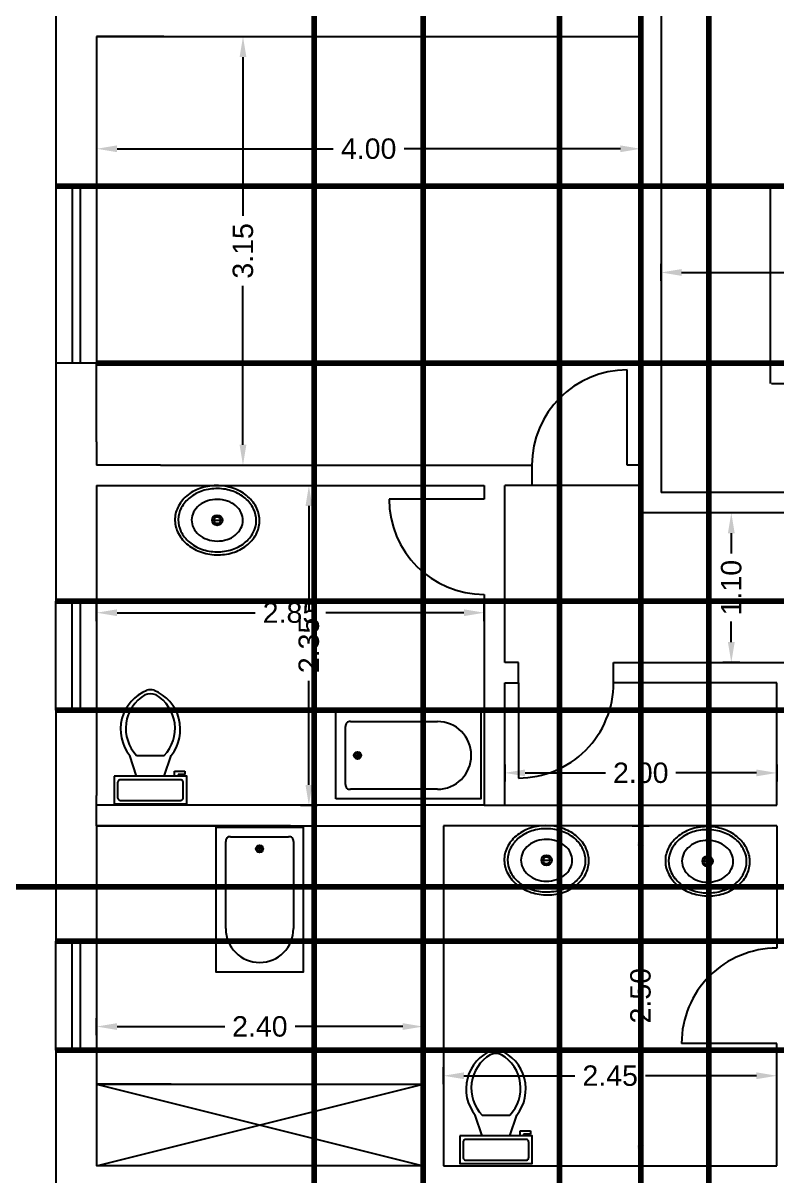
# Model space of a CAD drawing. Header units: millimetres. Extents: x 1315 to 1720, y -131 to -50.
# Drawn here: x 1542.15 to 1547.69, y -76.22 to -67.75 of the extents above; entities that cross this region are included whole.
import ezdxf

# ---------------------------------------------------------------- set-up
doc = ezdxf.new("R2010")
doc.units = ezdxf.units.MM
for name, color, linetype in [('Alçados', 50, 'Continuous'), ('cortes', 6, 'Continuous'), ('cotas', 1, 'Continuous')]:
    doc.layers.add(name, color=color, linetype=linetype)
doc.styles.get("Standard").update_dxf_attribs({"font": 'ARIALUNI.TTF', "height": 0.22})
doc.dimstyles.get("Standard").update_dxf_attribs({"dimtxt": 0.15, "dimasz": 0.15, "dimexe": 0.0625, "dimexo": 0.0625, "dimgap": 0.0625, "dimtad": 0, "dimzin": 0, "dimdsep": 46, "dimtxsty": 'Standard', "dimcen": 2.5, "dimclrd": 256, "dimclre": 256, "dimclrt": 256, "dimazin": 0, "dimtfac": 1, "dimtofl": 0, "dimtmove": 0, "dimatfit": 3, "dimfxl": 0.0625, "dimfxlon": 1, "dimtolj": 1, "dimtzin": 0, "dimlwd": -1, "dimlwe": -1, "dimarcsym": 0})

# ---------------------------------------------------------------- blocks, each defined once
blk = doc.blocks.new('*D96')
at = {"layer": 'cotas', "transparency": 16777216}
for p, q in [((1540.8112, -64.9965), (1540.6862, -64.9965)), ((1540.7487, -65.1465), (1540.7487, -66.7139)), ((1540.7487, -68.7965), (1540.7487, -67.2292)), ((1540.8112, -68.9465), (1540.6862, -68.9465))]:
    blk.add_line(p, q, dxfattribs=at)
at = {"layer": 'cotas', "lineweight": 100, "transparency": 16777216}
for points in [[(1540.7237, -65.1465), (1540.7737, -65.1465), (1540.7487, -64.9965)], [(1540.7237, -68.7965), (1540.7737, -68.7965), (1540.7487, -68.9465)]]:
    blk.add_solid(points, dxfattribs=at)
at = {"layer": 'Defpoints', "color": 0, "lineweight": 100, "transparency": 16777216}
for p in [(1542.3877, -64.9965), (1540.7487, -68.9465), (1542.3877, -68.9465)]:
    blk.add_point(p, dxfattribs=at)
at = {"layer": 'cotas', "transparency": 16777216, "insert": (1540.7487, -66.9715), "char_height": 0.15, "attachment_point": 5, "rotation": 90}
blk.add_mtext('\\A1;3.95', dxfattribs=at)
blk = doc.blocks.new('*D97')
at = {"layer": 'cotas', "transparency": 16777216}
for p, q in [((1540.8175, -68.9465), (1540.6925, -68.9465)), ((1540.755, -69.0965), (1540.755, -69.3464)), ((1540.755, -70.0965), (1540.755, -69.8466)), ((1540.8175, -70.2465), (1540.6925, -70.2465))]:
    blk.add_line(p, q, dxfattribs=at)
at = {"layer": 'cotas', "lineweight": 100, "transparency": 16777216}
for points in [[(1540.73, -69.0965), (1540.78, -69.0965), (1540.755, -68.9465)], [(1540.73, -70.0965), (1540.78, -70.0965), (1540.755, -70.2465)]]:
    blk.add_solid(points, dxfattribs=at)
at = {"layer": 'Defpoints', "color": 0, "lineweight": 100, "transparency": 16777216}
for p in [(1542.3877, -68.9465), (1540.755, -70.2465), (1542.3877, -70.2465)]:
    blk.add_point(p, dxfattribs=at)
at = {"layer": 'cotas', "transparency": 16777216, "insert": (1540.755, -69.5965), "char_height": 0.15, "attachment_point": 5, "rotation": 90}
blk.add_mtext('\\A1;1.30', dxfattribs=at)
blk = doc.blocks.new('*D98')
at = {"layer": 'cotas', "transparency": 16777216}
for p, q in [((1540.7964, -70.2465), (1540.6714, -70.2465)), ((1540.7339, -70.3965), (1540.7339, -70.8709)), ((1540.7339, -71.8465), (1540.7339, -71.3721)), ((1540.7964, -71.9965), (1540.6714, -71.9965))]:
    blk.add_line(p, q, dxfattribs=at)
at = {"layer": 'cotas', "lineweight": 100, "transparency": 16777216}
for points in [[(1540.7089, -70.3965), (1540.7589, -70.3965), (1540.7339, -70.2465)], [(1540.7089, -71.8465), (1540.7589, -71.8465), (1540.7339, -71.9965)]]:
    blk.add_solid(points, dxfattribs=at)
at = {"layer": 'Defpoints', "color": 0, "lineweight": 100, "transparency": 16777216}
for p in [(1542.3877, -70.2465), (1540.7339, -71.9965), (1542.3877, -71.9965)]:
    blk.add_point(p, dxfattribs=at)
at = {"layer": 'cotas', "transparency": 16777216, "insert": (1540.7339, -71.1215), "char_height": 0.15, "attachment_point": 5, "rotation": 90}
blk.add_mtext('\\A1;1.75', dxfattribs=at)
blk = doc.blocks.new('*D101')
at = {"layer": 'cotas', "transparency": 16777216}
for p, q in [((1540.7897, -75.2965), (1540.6647, -75.2965)), ((1540.7272, -75.4465), (1540.7272, -76.0625)), ((1540.7272, -77.1965), (1540.7272, -76.5805)), ((1540.7897, -77.3465), (1540.6647, -77.3465))]:
    blk.add_line(p, q, dxfattribs=at)
at = {"layer": 'cotas', "lineweight": 100, "transparency": 16777216}
for points in [[(1540.7022, -75.4465), (1540.7522, -75.4465), (1540.7272, -75.2965)], [(1540.7022, -77.1965), (1540.7522, -77.1965), (1540.7272, -77.3465)]]:
    blk.add_solid(points, dxfattribs=at)
at = {"layer": 'Defpoints', "color": 0, "lineweight": 100, "transparency": 16777216}
for p in [(1540.7272, -75.2965), (1542.3877, -75.2965), (1542.3877, -77.3465)]:
    blk.add_point(p, dxfattribs=at)
at = {"layer": 'cotas', "transparency": 16777216, "insert": (1540.7272, -76.3215), "char_height": 0.15, "attachment_point": 5, "rotation": 90}
blk.add_mtext('\\A1;2.05', dxfattribs=at)
blk = doc.blocks.new('*D102')
at = {"layer": 'cotas', "transparency": 16777216}
for p, q in [((1540.728, -74.3465), (1540.728, -74.1965)), ((1540.7905, -74.4965), (1540.6655, -74.4965)), ((1540.7905, -75.2965), (1540.6655, -75.2965)), ((1540.728, -75.4465), (1540.728, -75.5965))]:
    blk.add_line(p, q, dxfattribs=at)
at = {"layer": 'cotas', "lineweight": 100, "transparency": 16777216}
for points in [[(1540.703, -74.3465), (1540.753, -74.3465), (1540.728, -74.4965)], [(1540.703, -75.4465), (1540.753, -75.4465), (1540.728, -75.2965)]]:
    blk.add_solid(points, dxfattribs=at)
at = {"layer": 'Defpoints', "color": 0, "lineweight": 100, "transparency": 16777216}
for p in [(1540.728, -74.4965), (1542.3877, -74.4965), (1542.3877, -75.2965)]:
    blk.add_point(p, dxfattribs=at)
at = {"layer": 'cotas', "transparency": 16777216, "insert": (1540.728, -74.8965), "char_height": 0.15, "attachment_point": 5, "rotation": 90}
blk.add_mtext('\\A1;0.80', dxfattribs=at)
blk = doc.blocks.new('*D103')
at = {"layer": 'cotas', "transparency": 16777216}
for p, q in [((1540.7316, -71.8465), (1540.7316, -71.6965)), ((1540.7941, -71.9965), (1540.6691, -71.9965)), ((1540.7941, -72.7965), (1540.6691, -72.7965)), ((1540.7316, -72.9465), (1540.7316, -73.0965))]:
    blk.add_line(p, q, dxfattribs=at)
at = {"layer": 'cotas', "lineweight": 100, "transparency": 16777216}
for points in [[(1540.7066, -71.8465), (1540.7566, -71.8465), (1540.7316, -71.9965)], [(1540.7066, -72.9465), (1540.7566, -72.9465), (1540.7316, -72.7965)]]:
    blk.add_solid(points, dxfattribs=at)
at = {"layer": 'Defpoints', "color": 0, "lineweight": 100, "transparency": 16777216}
for p in [(1542.3877, -71.9965), (1540.7316, -72.7965), (1542.3877, -72.7965)]:
    blk.add_point(p, dxfattribs=at)
at = {"layer": 'cotas', "transparency": 16777216, "insert": (1540.7316, -72.3965), "char_height": 0.15, "attachment_point": 5, "rotation": 90}
blk.add_mtext('\\A1;0.80', dxfattribs=at)
blk = doc.blocks.new('*D92')
at = {"layer": 'cotas', "transparency": 16777216}
for p, q in [((1540.7979, -72.7965), (1540.6729, -72.7965)), ((1540.7354, -72.9465), (1540.7354, -73.3964)), ((1540.7354, -74.3465), (1540.7354, -73.8966)), ((1540.7979, -74.4965), (1540.6729, -74.4965))]:
    blk.add_line(p, q, dxfattribs=at)
at = {"layer": 'cotas', "lineweight": 100, "transparency": 16777216}
for points in [[(1540.7104, -72.9465), (1540.7604, -72.9465), (1540.7354, -72.7965)], [(1540.7104, -74.3465), (1540.7604, -74.3465), (1540.7354, -74.4965)]]:
    blk.add_solid(points, dxfattribs=at)
at = {"layer": 'Defpoints', "color": 0, "lineweight": 100, "transparency": 16777216}
for p in [(1540.7354, -72.7965), (1542.3877, -72.7965), (1542.3877, -74.4965)]:
    blk.add_point(p, dxfattribs=at)
at = {"layer": 'cotas', "transparency": 16777216, "insert": (1540.7354, -73.6465), "char_height": 0.15, "attachment_point": 5, "rotation": 90}
blk.add_mtext('\\A1;1.70', dxfattribs=at)
blk = doc.blocks.new('*D117')
at = {"layer": 'cotas', "transparency": 16777216}
for p, q in [((1547.4157, -71.3465), (1547.2907, -71.3465)), ((1547.3532, -71.4965), (1547.3532, -71.6464)), ((1547.3532, -72.2965), (1547.3532, -72.1466)), ((1547.4157, -72.4465), (1547.2907, -72.4465))]:
    blk.add_line(p, q, dxfattribs=at)
at = {"layer": 'cotas', "lineweight": 100, "transparency": 16777216}
for points in [[(1547.3282, -71.4965), (1547.3782, -71.4965), (1547.3532, -71.3465)], [(1547.3282, -72.2965), (1547.3782, -72.2965), (1547.3532, -72.4465)]]:
    blk.add_solid(points, dxfattribs=at)
at = {"layer": 'Defpoints', "color": 0, "lineweight": 100, "transparency": 16777216}
for p in [(1547.3532, -71.3465), (1547.8377, -71.3465), (1547.8377, -72.4465)]:
    blk.add_point(p, dxfattribs=at)
at = {"layer": 'cotas', "transparency": 16777216, "insert": (1547.3532, -71.8965), "char_height": 0.15, "attachment_point": 5, "rotation": 90}
blk.add_mtext('\\A1;1.10', dxfattribs=at)
blk = doc.blocks.new('*D118')
at = {"layer": 'cotas', "transparency": 16777216}
for p, q in [((1545.6877, -73.1959), (1545.6877, -73.3209)), ((1547.6877, -73.1959), (1547.6877, -73.3209)), ((1545.8377, -73.2584), (1546.4292, -73.2584)), ((1547.5377, -73.2584), (1546.9462, -73.2584))]:
    blk.add_line(p, q, dxfattribs=at)
at = {"layer": 'cotas', "lineweight": 100, "transparency": 16777216}
for points in [[(1545.8377, -73.2334), (1545.8377, -73.2834), (1545.6877, -73.2584)], [(1547.5377, -73.2334), (1547.5377, -73.2834), (1547.6877, -73.2584)]]:
    blk.add_solid(points, dxfattribs=at)
at = {"layer": 'Defpoints', "color": 0, "lineweight": 100, "transparency": 16777216}
for p in [(1545.6877, -72.5965), (1547.6877, -72.5965), (1547.6877, -73.2584)]:
    blk.add_point(p, dxfattribs=at)
at = {"layer": 'cotas', "transparency": 16777216, "insert": (1546.6877, -73.2584), "char_height": 0.15, "attachment_point": 5}
blk.add_mtext('\\A1;2.00', dxfattribs=at)
blk = doc.blocks.new('*D122')
at = {"layer": 'cotas', "transparency": 16777216}
for p, q in [((1546.8377, -69.6424), (1546.8377, -69.5174)), ((1550.8377, -69.6424), (1550.8377, -69.5174)), ((1546.9877, -69.5799), (1548.5776, -69.5799)), ((1550.6877, -69.5799), (1549.0979, -69.5799))]:
    blk.add_line(p, q, dxfattribs=at)
at = {"layer": 'cotas', "lineweight": 100, "transparency": 16777216}
for points in [[(1546.9877, -69.5549), (1546.9877, -69.6049), (1546.8377, -69.5799)], [(1550.6877, -69.5549), (1550.6877, -69.6049), (1550.8377, -69.5799)]]:
    blk.add_solid(points, dxfattribs=at)
at = {"layer": 'Defpoints', "color": 0, "lineweight": 100, "transparency": 16777216}
for p in [(1550.8377, -69.5799), (1546.8377, -71.1965), (1550.8377, -71.1965)]:
    blk.add_point(p, dxfattribs=at)
at = {"layer": 'cotas', "transparency": 16777216, "insert": (1548.8377, -69.5799), "char_height": 0.15, "attachment_point": 5}
blk.add_mtext('\\A1;4.00', dxfattribs=at)
blk = doc.blocks.new('*D130')
at = {"layer": 'cotas', "transparency": 16777216}
for p, q in [((1542.6877, -75.1856), (1542.6877, -75.0606)), ((1545.0877, -75.1856), (1545.0877, -75.0606)), ((1542.8377, -75.1231), (1543.6292, -75.1231)), ((1544.9377, -75.1231), (1544.1462, -75.1231))]:
    blk.add_line(p, q, dxfattribs=at)
at = {"layer": 'cotas', "lineweight": 100, "transparency": 16777216}
for points in [[(1542.8377, -75.0981), (1542.8377, -75.1481), (1542.6877, -75.1231)], [(1544.9377, -75.0981), (1544.9377, -75.1481), (1545.0877, -75.1231)]]:
    blk.add_solid(points, dxfattribs=at)
at = {"layer": 'Defpoints', "color": 0, "lineweight": 100, "transparency": 16777216}
for p in [(1545.0877, -75.1231), (1542.6877, -75.5465), (1545.0877, -75.5465)]:
    blk.add_point(p, dxfattribs=at)
at = {"layer": 'cotas', "transparency": 16777216, "insert": (1543.8877, -75.1231), "char_height": 0.15, "attachment_point": 5}
blk.add_mtext('\\A1;2.40', dxfattribs=at)
blk = doc.blocks.new('*D131')
at = {"layer": 'cotas', "transparency": 16777216}
for p, q in [((1546.6236, -73.6465), (1546.7486, -73.6465)), ((1546.6861, -73.7965), (1546.6861, -74.638)), ((1546.6861, -75.9965), (1546.6861, -75.155)), ((1546.6236, -76.1465), (1546.7486, -76.1465))]:
    blk.add_line(p, q, dxfattribs=at)
at = {"layer": 'cotas', "lineweight": 100, "transparency": 16777216}
for points in [[(1546.6611, -73.7965), (1546.7111, -73.7965), (1546.6861, -73.6465)], [(1546.6611, -75.9965), (1546.7111, -75.9965), (1546.6861, -76.1465)]]:
    blk.add_solid(points, dxfattribs=at)
at = {"layer": 'Defpoints', "color": 0, "lineweight": 100, "transparency": 16777216}
for p in [(1545.2377, -73.6465), (1545.2377, -76.1465), (1546.6861, -76.1465)]:
    blk.add_point(p, dxfattribs=at)
at = {"layer": 'cotas', "transparency": 16777216, "insert": (1546.6861, -74.8965), "char_height": 0.15, "attachment_point": 5, "rotation": 90}
blk.add_mtext('\\A1;2.50', dxfattribs=at)
blk = doc.blocks.new('*D132')
at = {"layer": 'cotas', "transparency": 16777216}
for p, q in [((1545.2377, -75.5472), (1545.2377, -75.4222)), ((1547.6877, -75.5472), (1547.6877, -75.4222)), ((1545.3877, -75.4847), (1546.2037, -75.4847)), ((1547.5377, -75.4847), (1546.7217, -75.4847))]:
    blk.add_line(p, q, dxfattribs=at)
at = {"layer": 'cotas', "lineweight": 100, "transparency": 16777216}
for points in [[(1545.3877, -75.4597), (1545.3877, -75.5097), (1545.2377, -75.4847)], [(1547.5377, -75.4597), (1547.5377, -75.5097), (1547.6877, -75.4847)]]:
    blk.add_solid(points, dxfattribs=at)
at = {"layer": 'Defpoints', "color": 0, "lineweight": 100, "transparency": 16777216}
for p in [(1547.6877, -75.4847), (1545.2377, -76.1305), (1547.6877, -76.1305)]:
    blk.add_point(p, dxfattribs=at)
at = {"layer": 'cotas', "transparency": 16777216, "insert": (1546.4627, -75.4847), "char_height": 0.15, "attachment_point": 5}
blk.add_mtext('\\A1;2.45', dxfattribs=at)
blk = doc.blocks.new('*D134')
at = {"layer": 'cotas', "transparency": 16777216}
for p, q in [((1542.6877, -68.6082), (1542.6877, -68.7332)), ((1546.6877, -68.6082), (1546.6877, -68.7332)), ((1542.8377, -68.6707), (1544.4276, -68.6707)), ((1546.5377, -68.6707), (1544.9479, -68.6707))]:
    blk.add_line(p, q, dxfattribs=at)
at = {"layer": 'cotas', "lineweight": 100, "transparency": 16777216}
for points in [[(1542.8377, -68.6457), (1542.8377, -68.6957), (1542.6877, -68.6707)], [(1546.5377, -68.6457), (1546.5377, -68.6957), (1546.6877, -68.6707)]]:
    blk.add_solid(points, dxfattribs=at)
at = {"layer": 'Defpoints', "color": 0, "lineweight": 100, "transparency": 16777216}
for p in [(1542.6877, -67.8465), (1546.6877, -67.8465), (1546.6877, -68.6707)]:
    blk.add_point(p, dxfattribs=at)
at = {"layer": 'cotas', "transparency": 16777216, "insert": (1544.6877, -68.6707), "char_height": 0.15, "attachment_point": 5}
blk.add_mtext('\\A1;4.00', dxfattribs=at)
blk = doc.blocks.new('*D135')
at = {"layer": 'cotas', "transparency": 16777216}
for p, q in [((1543.7013, -67.8465), (1543.8263, -67.8465)), ((1543.7638, -67.9965), (1543.7638, -69.1639)), ((1543.7638, -70.8465), (1543.7638, -69.6792)), ((1543.7013, -70.9965), (1543.8263, -70.9965))]:
    blk.add_line(p, q, dxfattribs=at)
at = {"layer": 'cotas', "lineweight": 100, "transparency": 16777216}
for points in [[(1543.7388, -67.9965), (1543.7888, -67.9965), (1543.7638, -67.8465)], [(1543.7388, -70.8465), (1543.7888, -70.8465), (1543.7638, -70.9965)]]:
    blk.add_solid(points, dxfattribs=at)
at = {"layer": 'Defpoints', "color": 0, "lineweight": 100, "transparency": 16777216}
for p in [(1542.6877, -67.8465), (1543.7638, -67.8465), (1542.6877, -70.9965)]:
    blk.add_point(p, dxfattribs=at)
at = {"layer": 'cotas', "transparency": 16777216, "insert": (1543.7638, -69.4215), "char_height": 0.15, "attachment_point": 5, "rotation": 90}
blk.add_mtext('\\A1;3.15', dxfattribs=at)
blk = doc.blocks.new('*D143')
at = {"layer": 'cotas', "transparency": 16777216}
for p, q in [((1542.6877, -72.1435), (1542.6877, -72.0185)), ((1545.5377, -72.1435), (1545.5377, -72.0185)), ((1542.8377, -72.081), (1543.8537, -72.081)), ((1545.3877, -72.081), (1544.3717, -72.081))]:
    blk.add_line(p, q, dxfattribs=at)
at = {"layer": 'cotas', "lineweight": 100, "transparency": 16777216}
for points in [[(1542.8377, -72.056), (1542.8377, -72.106), (1542.6877, -72.081)], [(1545.3877, -72.056), (1545.3877, -72.106), (1545.5377, -72.081)]]:
    blk.add_solid(points, dxfattribs=at)
at = {"layer": 'Defpoints', "color": 0, "lineweight": 100, "transparency": 16777216}
for p in [(1545.5377, -72.081), (1542.6877, -73.4965), (1545.5377, -73.4965)]:
    blk.add_point(p, dxfattribs=at)
at = {"layer": 'cotas', "transparency": 16777216, "insert": (1544.1127, -72.081), "char_height": 0.15, "attachment_point": 5}
blk.add_mtext('\\A1;2.85', dxfattribs=at)
blk = doc.blocks.new('*D144')
at = {"layer": 'cotas', "transparency": 16777216}
for p, q in [((1544.1857, -71.1465), (1544.3107, -71.1465)), ((1544.2482, -71.2965), (1544.2482, -72.0625)), ((1544.2482, -73.3465), (1544.2482, -72.5805)), ((1544.1857, -73.4965), (1544.3107, -73.4965))]:
    blk.add_line(p, q, dxfattribs=at)
at = {"layer": 'cotas', "lineweight": 100, "transparency": 16777216}
for points in [[(1544.2232, -71.2965), (1544.2732, -71.2965), (1544.2482, -71.1465)], [(1544.2232, -73.3465), (1544.2732, -73.3465), (1544.2482, -73.4965)]]:
    blk.add_solid(points, dxfattribs=at)
at = {"layer": 'Defpoints', "color": 0, "lineweight": 100, "transparency": 16777216}
for p in [(1542.6877, -71.1465), (1542.6877, -73.4965), (1544.2482, -73.4965)]:
    blk.add_point(p, dxfattribs=at)
at = {"layer": 'cotas', "transparency": 16777216, "insert": (1544.2482, -72.3215), "char_height": 0.15, "attachment_point": 5, "rotation": 90}
blk.add_mtext('\\A1;2.35', dxfattribs=at)
blk = doc.blocks.new('*D84')
at = {"layer": 'cotas', "transparency": 16777216}
for p, q in [((1544.2877, -61.9947), (1544.2877, -61.9322)), ((1548.1094, -62.0572), (1548.1094, -61.9322)), ((1544.4377, -61.9947), (1545.9421, -61.9947)), ((1547.9594, -61.9947), (1546.455, -61.9947))]:
    blk.add_line(p, q, dxfattribs=at)
at = {"layer": 'cotas', "lineweight": 100, "transparency": 16777216}
for points in [[(1544.4377, -61.9697), (1544.4377, -62.0197), (1544.2877, -61.9947)], [(1547.9594, -61.9697), (1547.9594, -62.0197), (1548.1094, -61.9947)]]:
    blk.add_solid(points, dxfattribs=at)
at = {"layer": 'Defpoints', "color": 0, "lineweight": 100, "transparency": 16777216}
for p in [(1544.2877, -61.9947), (1548.1094, -61.9947), (1548.1094, -85.1465)]:
    blk.add_point(p, dxfattribs=at)
at = {"layer": 'cotas', "transparency": 16777216, "insert": (1546.1986, -61.9947), "char_height": 0.15, "attachment_point": 5}
blk.add_mtext('\\A1;3.82', dxfattribs=at)

msp = doc.modelspace()

# ---------------------------------------------------------------- linework, layer by layer
at = {"color": 3}
for p, q in [((1542.3877, -64.9965), (1542.3877, -68.9465)), ((1546.8377, -67.5965), (1546.8377, -69.2448)), ((1542.6877, -67.8465), (1542.6877, -68.9465)), ((1543.1814, -67.8465), (1542.6877, -67.8465)), ((1542.6877, -67.8465), (1546.6877, -67.8465)), ((1546.6877, -67.8465), (1546.6877, -70.8255)), ((1542.3877, -68.9465), (1542.6877, -68.9465)), ((1542.3877, -68.9465), (1542.3877, -70.2465)), ((1542.5077, -68.9465), (1542.5077, -70.2465)), ((1542.5677, -68.9465), (1542.5677, -70.2465)), ((1542.6877, -68.9465), (1542.6877, -70.2465)), ((1546.8377, -68.9467), (1547.6377, -68.9467)), ((1547.6377, -68.9467), (1547.6377, -70.3966)), ((1546.8377, -69.2448), (1546.8377, -71.1965)), ((1542.6877, -70.2465), (1542.3877, -70.2465)), ((1542.3877, -70.2465), (1542.3877, -71.9965)), ((1542.6877, -70.8255), (1542.6877, -70.2465)), ((1546.5877, -70.9965), (1546.5877, -70.2965)), ((1547.6479, -70.3966), (1549.6647, -70.3966)), ((1542.6877, -70.8255), (1542.6877, -70.9965)), ((1546.6877, -70.8255), (1546.6877, -70.8255)), ((1546.6877, -70.9965), (1546.6877, -70.8255)), ((1543.1579, -70.9965), (1542.6877, -70.9965)), ((1543.1579, -70.9965), (1545.8877, -70.9965)), ((1545.8877, -70.9965), (1545.8877, -71.1465)), ((1546.5877, -70.9965), (1546.5877, -70.9965)), ((1546.6877, -70.9965), (1546.5877, -70.9965)), ((1542.6877, -71.1465), (1542.6877, -73.4255)), ((1542.6877, -71.1465), (1545.5377, -71.1465)), ((1545.5377, -71.1465), (1545.5377, -71.2465)), ((1545.5377, -71.1465), (1545.5377, -71.2465)), ((1545.6877, -71.2465), (1545.6877, -71.1465)), ((1545.6877, -72.4465), (1545.6877, -71.1465)), ((1546.5877, -71.1465), (1545.6877, -71.1465)), ((1546.6877, -71.1465), (1546.5877, -71.1465)), ((1546.6877, -71.1465), (1546.5877, -71.1465)), ((1546.6877, -71.1465), (1546.6877, -71.3465)), ((1545.5377, -71.2465), (1544.8377, -71.2465)), ((1548.0001, -71.1965), (1546.8377, -71.1965)), ((1548.0001, -71.3465), (1546.6877, -71.3465)), ((1546.6877, -71.3465), (1546.6877, -71.3465)), ((1543.5493, -71.401), (1543.6001, -71.401)), ((1545.5377, -71.9465), (1545.5377, -73.4965)), ((1542.3877, -71.9965), (1542.6877, -71.9965)), ((1542.3877, -72.7965), (1542.3877, -71.9965)), ((1542.5077, -72.7965), (1542.5077, -71.9965)), ((1542.5677, -71.9965), (1542.5677, -72.7965)), ((1542.6877, -71.9965), (1542.6877, -72.7965)), ((1545.7877, -72.4465), (1545.6877, -72.4465)), ((1545.7877, -72.596), (1545.7877, -72.4465)), ((1546.4877, -72.4465), (1547.6877, -72.4465)), ((1546.4877, -72.5965), (1546.4877, -72.4465)), ((1547.6877, -72.4465), (1547.8377, -72.4465)), ((1545.6877, -72.5965), (1545.7877, -72.596)), ((1545.6877, -73.4965), (1545.6877, -72.5965)), ((1545.7877, -72.596), (1545.7877, -73.296)), ((1545.7877, -72.5965), (1545.7877, -72.5965)), ((1546.4877, -72.5965), (1546.4877, -72.5965)), ((1547.6877, -72.5965), (1546.4877, -72.5965)), ((1547.6877, -73.4965), (1547.6877, -72.5965)), ((1542.6877, -72.7965), (1542.3877, -72.7965)), ((1542.3877, -72.7965), (1542.3877, -74.4965)), ((1542.9818, -73.283), (1542.931, -73.1306)), ((1542.9818, -73.1306), (1543.185, -73.1306)), ((1543.185, -73.283), (1543.2358, -73.1306)), ((1544.5885, -73.1299), (1544.624, -73.1299)), ((1544.6063, -73.1121), (1544.6063, -73.1476)), ((1543.2612, -73.2449), (1543.3374, -73.2449)), ((1543.2612, -73.283), (1543.2612, -73.2449)), ((1543.3374, -73.2703), (1543.2866, -73.2703)), ((1543.2866, -73.2703), (1543.2866, -73.283)), ((1543.3374, -73.2449), (1543.3374, -73.2703)), ((1542.8421, -73.3338), (1542.8421, -73.4354)), ((1542.6877, -73.6465), (1542.6877, -73.4255)), ((1545.5377, -73.4965), (1542.6877, -73.4965)), ((1545.5377, -73.4965), (1545.6877, -73.4965)), ((1545.6877, -73.4965), (1547.6877, -73.4965)), ((1544.1127, -73.6465), (1542.6877, -73.6465)), ((1542.6877, -73.6465), (1545.0877, -73.6465)), ((1542.6877, -73.6465), (1542.6877, -76.1465)), ((1545.0877, -73.6465), (1545.0873, -74.4965)), ((1545.0877, -73.6465), (1545.0877, -76.1465)), ((1545.2377, -73.6465), (1545.2377, -76.1465)), ((1547.6877, -73.6465), (1545.2377, -73.6465)), ((1547.6877, -73.6465), (1547.6877, -74.5465)), ((1547.6877, -73.6465), (1547.6877, -74.5465)), ((1543.8861, -73.7985), (1543.8861, -73.8341)), ((1543.9038, -73.8163), (1543.8683, -73.8163)), ((1545.9699, -73.9009), (1546.0207, -73.9009)), ((1547.1537, -73.9082), (1547.2045, -73.9082)), ((1545.0875, -75.2965), (1545.0873, -74.4465)), ((1542.3877, -74.4965), (1542.6877, -74.4965)), ((1542.3877, -75.2965), (1542.3877, -74.4965)), ((1542.5077, -75.2965), (1542.5077, -74.4965)), ((1542.5677, -74.4965), (1542.5677, -75.2965)), ((1542.6877, -74.4965), (1542.6877, -75.2965)), ((1547.6877, -75.2465), (1546.9877, -75.2465)), ((1547.6877, -76.1465), (1547.6877, -75.2465)), ((1547.6877, -76.1465), (1547.6877, -75.2465)), ((1542.6877, -75.2965), (1542.3877, -75.2965)), ((1542.3877, -75.2965), (1542.3877, -77.3465)), ((1545.0877, -76.1465), (1545.0875, -75.2965)), ((1543.2355, -75.5465), (1542.6877, -75.5465)), ((1542.6877, -75.5465), (1545.0877, -75.5465)), ((1542.6877, -76.1465), (1545.0877, -75.5465)), ((1542.6877, -75.5465), (1545.0877, -76.1465)), ((1545.5216, -75.9273), (1545.4708, -75.7749)), ((1545.5216, -75.7749), (1545.7248, -75.7749)), ((1545.7248, -75.9273), (1545.7756, -75.7749)), ((1545.801, -75.8892), (1545.8772, -75.8892)), ((1545.801, -75.9273), (1545.801, -75.8892)), ((1545.8772, -75.9146), (1545.8264, -75.9146)), ((1545.8264, -75.9146), (1545.8264, -75.9273)), ((1545.8772, -75.8892), (1545.8772, -75.9146)), ((1545.3819, -75.9781), (1545.3819, -76.0797)), ((1545.0877, -76.1465), (1542.6877, -76.1465)), ((1545.2377, -76.1465), (1547.6877, -76.1465))]:
    msp.add_line(p, q, dxfattribs=at)
at = {"color": 3, "linetype": 'Continuous'}
for points in [[(1543.2639, -71.391, 0.117634), (1543.2835, -71.4864, 0.104469), (1543.3491, -71.5738, 0.090016), (1543.4456, -71.6314, 0.08192), (1543.5665, -71.6554, 0.08192), (1543.6887, -71.6392, 0.090016), (1543.7886, -71.5879, 0.104469), (1543.8598, -71.5049, 0.117634), (1543.8854, -71.411, 0.117634), (1543.8659, -71.3156, 0.104469), (1543.8002, -71.2282, 0.090016), (1543.7038, -71.1705, 0.08192), (1543.5829, -71.1466, 0.08192), (1543.4607, -71.1627, 0.090016), (1543.3607, -71.214, 0.104469), (1543.2896, -71.297, 0.117634)], [(1543.288, -71.3969, 0.118622), (1543.3076, -71.4836, 0.104678), (1543.3696, -71.5625, 0.089562), (1543.4594, -71.6135, 0.081185), (1543.5714, -71.6334, 0.081185), (1543.6839, -71.6167, 0.089562), (1543.7751, -71.5682, 0.104678), (1543.8393, -71.4911, 0.118622), (1543.8613, -71.405, 0.118622), (1543.8418, -71.3183, 0.104678), (1543.7797, -71.2395, 0.089562), (1543.6899, -71.1885, 0.081185), (1543.5779, -71.1685, 0.081185), (1543.4654, -71.1853, 0.089562), (1543.3743, -71.2338, 0.104678), (1543.31, -71.3109, 0.118622)], [(1543.3862, -71.3989, 0.118283), (1543.3992, -71.456, 0.104607), (1543.4402, -71.5079, 0.089718), (1543.4993, -71.5414, 0.081436), (1543.5729, -71.5543, 0.081436), (1543.6469, -71.543, 0.089718), (1543.7067, -71.5109, 0.104607), (1543.7488, -71.4599, 0.118283), (1543.7631, -71.4031, 0.118283), (1543.7501, -71.3459, 0.104607), (1543.7092, -71.294, 0.089718), (1543.65, -71.2606, 0.081436), (1543.5764, -71.2476, 0.081436), (1543.5025, -71.2589, 0.089718), (1543.4426, -71.2911, 0.104607), (1543.4005, -71.342, 0.118283)], [(1545.6846, -73.8909, 0.117634), (1545.7041, -73.9863, 0.104469), (1545.7698, -74.0737, 0.090016), (1545.8662, -74.1314, 0.08192), (1545.9871, -74.1553, 0.08192), (1546.1093, -74.1392, 0.090016), (1546.2092, -74.0879, 0.104469), (1546.2804, -74.0049, 0.117634), (1546.306, -73.9109, 0.117634), (1546.2865, -73.8155, 0.104469), (1546.2208, -73.7281, 0.090016), (1546.1244, -73.6705, 0.08192), (1546.0035, -73.6465, 0.08192), (1545.8813, -73.6627, 0.090016), (1545.7814, -73.714, 0.104469), (1545.7102, -73.797, 0.117634)], [(1545.7086, -73.8969, 0.118622), (1545.7282, -73.9836, 0.104678), (1545.7903, -74.0624, 0.089562), (1545.88, -74.1135, 0.081185), (1545.992, -74.1334, 0.081185), (1546.1045, -74.1166, 0.089562), (1546.1957, -74.0682, 0.104678), (1546.26, -73.9911, 0.118622), (1546.282, -73.905, 0.118622), (1546.2624, -73.8183, 0.104678), (1546.2003, -73.7394, 0.089562), (1546.1106, -73.6884, 0.081185), (1545.9986, -73.6685, 0.081185), (1545.8861, -73.6853, 0.089562), (1545.7949, -73.7337, 0.104678), (1545.7306, -73.8108, 0.118622)], [(1546.8684, -73.8982, 0.117634), (1546.8879, -73.9936, 0.104469), (1546.9536, -74.081, 0.090016), (1547.05, -74.1387, 0.08192), (1547.1709, -74.1626, 0.08192), (1547.2931, -74.1465, 0.090016), (1547.393, -74.0952, 0.104469), (1547.4642, -74.0122, 0.117634), (1547.4898, -73.9182, 0.117634), (1547.4703, -73.8228, 0.104469), (1547.4046, -73.7354, 0.090016), (1547.3082, -73.6778, 0.08192), (1547.1873, -73.6538, 0.08192), (1547.0651, -73.67, 0.090016), (1546.9652, -73.7213, 0.104469), (1546.894, -73.8043, 0.117634)], [(1546.8924, -73.9042, 0.118622), (1546.912, -73.9909, 0.104678), (1546.9741, -74.0697, 0.089562), (1547.0639, -74.1208, 0.081185), (1547.1758, -74.1407, 0.081185), (1547.2883, -74.1239, 0.089562), (1547.3795, -74.0755, 0.104678), (1547.4438, -73.9984, 0.118622), (1547.4658, -73.9123, 0.118622), (1547.4462, -73.8256, 0.104678), (1547.3841, -73.7467, 0.089562), (1547.2944, -73.6957, 0.081185), (1547.1824, -73.6758, 0.081185), (1547.0699, -73.6925, 0.089562), (1546.9787, -73.741, 0.104678), (1546.9144, -73.8181, 0.118622)], [(1545.8068, -73.8988, 0.118283), (1545.8199, -73.956, 0.104607), (1545.8608, -74.0079, 0.089718), (1545.9199, -74.0413, 0.081436), (1545.9936, -74.0543, 0.081436), (1546.0675, -74.043, 0.089718), (1546.1274, -74.0109, 0.104607), (1546.1695, -73.9599, 0.118283), (1546.1838, -73.903, 0.118283), (1546.1707, -73.8459, 0.104607), (1546.1298, -73.794, 0.089718), (1546.0707, -73.7605, 0.081436), (1545.997, -73.7476, 0.081436), (1545.9231, -73.7589, 0.089718), (1545.8632, -73.791, 0.104607), (1545.8211, -73.842, 0.118283)], [(1546.9906, -73.9061, 0.118283), (1547.0037, -73.9633, 0.104607), (1547.0446, -74.0152, 0.089718), (1547.1038, -74.0486, 0.081436), (1547.1774, -74.0616, 0.081436), (1547.2513, -74.0503, 0.089718), (1547.3112, -74.0181, 0.104607), (1547.3533, -73.9672, 0.118283), (1547.3676, -73.9103, 0.118283), (1547.3546, -73.8532, 0.104607), (1547.3136, -73.8013, 0.089718), (1547.2545, -73.7678, 0.081436), (1547.1808, -73.7549, 0.081436), (1547.1069, -73.7662, 0.089718), (1547.0471, -73.7983, 0.104607), (1547.0049, -73.8493, 0.118283)]]:
    msp.add_lwpolyline(points, format="xyb", close=True, dxfattribs=at)
at = {"color": 3}
for points in [[(1544.4462, -73.4499), (1544.4462, -72.8098), (1545.513, -72.8098), (1545.513, -73.4499)], [(1542.8167, -73.283), (1542.8167, -73.4862), (1543.3501, -73.4862), (1543.3501, -73.283)], [(1543.566, -73.6563), (1544.2061, -73.6563), (1544.2061, -74.7231), (1543.566, -74.7231)], [(1545.3565, -75.9273), (1545.3565, -76.1305), (1545.8899, -76.1305), (1545.8899, -75.9273)]]:
    msp.add_lwpolyline(points, close=True, dxfattribs=at)
for points in [[(1544.5529, -72.8809), (1545.193, -72.8809)], [(1544.5174, -73.3432), (1544.5174, -72.9165)], [(1543.2993, -73.3084), (1542.8675, -73.3084)], [(1543.3247, -73.4354), (1543.3247, -73.3338)], [(1545.193, -73.3788), (1544.5529, -73.3788)], [(1542.8675, -73.4608), (1543.2993, -73.4608)], [(1543.6727, -73.7274), (1544.0994, -73.7274)], [(1543.6371, -74.4031), (1543.6371, -73.763)], [(1544.135, -73.763), (1544.135, -74.4031)], [(1545.8391, -75.9527), (1545.4073, -75.9527)], [(1545.8645, -76.0797), (1545.8645, -75.9781)], [(1545.4073, -76.1051), (1545.8391, -76.1051)]]:
    msp.add_lwpolyline(points, dxfattribs=at)
for centre, radius in [((1543.5747, -71.401), 0.0381), ((1543.5747, -71.401), 0.0254), ((1544.6063, -73.1299), 0.0267), ((1544.6063, -73.1299), 0.0178), ((1543.8861, -73.8163), 0.0267), ((1543.8861, -73.8163), 0.0178), ((1545.9953, -73.9009), 0.0381), ((1545.9953, -73.9009), 0.0254), ((1547.1791, -73.9082), 0.0381), ((1547.1791, -73.9082), 0.0254)]:
    msp.add_circle(centre, radius, dxfattribs=at)
for centre, radius, start, end in [((1546.5877, -70.9965), 0.7, 90, 180), ((1545.5377, -71.2465), 0.7, 180, 270), ((1545.7883, -72.5965), 0.6995, 269.95633, 0), ((1543.1728, -72.9381), 0.3091, 112.02843, 218.53071), ((1543.1901, -72.9321), 0.2878, 121.05301, 223.63209), ((1543.0834, -72.7782), 0.1016, 65.73182, 114.26817), ((1543.0834, -72.7496), 0.1016, 74.86053, 105.13947), ((1542.994, -72.9381), 0.3091, 321.46911, 67.97143), ((1542.9767, -72.9321), 0.2878, 316.36773, 58.94682), ((1544.5485, -72.912), 0.0314, 81.8699, 188.1301), ((1545.193, -73.1299), 0.2489, 270, 90), ((1542.8643, -73.3307), 0.0225, 81.8699, 188.1301), ((1543.3025, -73.3307), 0.0225, 351.8699, 98.1301), ((1544.5485, -73.3477), 0.0314, 171.8699, 278.1301), ((1542.8643, -73.4386), 0.0225, 171.8699, 278.1301), ((1543.3025, -73.4386), 0.0225, 261.8699, 8.1301), ((1543.6683, -73.7585), 0.0314, 81.8699, 188.1301), ((1544.1039, -73.7585), 0.0314, 351.8699, 98.1301), ((1543.8861, -74.4031), 0.2489, 180, 0), ((1547.6877, -75.2465), 0.6999, 90, 180.00488), ((1545.7126, -75.5823), 0.3091, 112.02843, 218.53071), ((1545.7298, -75.5763), 0.2878, 121.05301, 223.63209), ((1545.6232, -75.4224), 0.1016, 65.73182, 114.26817), ((1545.6232, -75.3939), 0.1016, 74.86053, 105.13947), ((1545.5338, -75.5823), 0.3091, 321.46911, 67.97143), ((1545.5165, -75.5763), 0.2878, 316.36773, 58.94682), ((1545.4041, -75.9749), 0.0225, 81.8699, 188.1301), ((1545.8422, -75.9749), 0.0225, 351.8699, 98.1301), ((1545.4041, -76.0828), 0.0225, 171.8699, 278.1301), ((1545.8422, -76.0828), 0.0225, 261.8699, 8.1301)]:
    msp.add_arc(centre, radius, start, end, dxfattribs=at)
at = {"layer": 'Alçados', "lineweight": 100, "ltscale": 0.05}
for p, q in [((1544.2877, -64.9965), (1544.2877, -84.1465)), ((1545.0877, -64.9965), (1545.0877, -84.1465)), ((1547.1877, -64.9965), (1547.1877, -84.1465)), ((1546.0894, -84.1465), (1546.0894, -67.2333)), ((1542.3877, -68.9465), (1555.7877, -68.9465)), ((1542.6877, -70.2465), (1555.7877, -70.2465)), ((1542.3877, -71.9965), (1555.7877, -71.9965)), ((1542.3877, -72.7965), (1555.7877, -72.7965)), ((1542.3877, -74.4965), (1555.7877, -74.4965)), ((1542.3877, -75.2965), (1555.7877, -75.2965))]:
    msp.add_line(p, q, dxfattribs=at)
at = {"layer": 'cortes', "lineweight": 100, "ltscale": 0.05}
for p, q in [((1546.6877, -50.2763), (1546.6877, -84.0265)), ((1532.667, -74.0965), (1555.7877, -74.0965))]:
    msp.add_line(p, q, dxfattribs=at)

# ---------------------------------------------------------------- dimensions: what is measured, and where the dimension line sits
at = {"layer": 'cotas'}
dim = msp.add_linear_dim(base=(1548.1094, -61.9947), p1=(1544.2877, -61.9947), p2=(1548.1094, -85.1465), dimstyle='Standard', override={"dimtmove": 1}, dxfattribs=at)
dim.commit()
dim.dimension.update_dxf_attribs({"geometry": '*D84', "text_midpoint": (1546.1986, -61.9947)})
for base, p1, p2, picture, middle in [((1540.7487, -68.9465), (1542.3877, -64.9965), (1542.3877, -68.9465), '*D96', (1540.7487, -66.9715)), ((1543.7638, -67.8465), (1542.6877, -70.9965), (1542.6877, -67.8465), '*D135', (1543.7638, -69.4215)), ((1540.755, -70.2465), (1542.3877, -68.9465), (1542.3877, -70.2465), '*D97', (1540.755, -69.5965)), ((1540.7339, -71.9965), (1542.3877, -70.2465), (1542.3877, -71.9965), '*D98', (1540.7339, -71.1215)), ((1547.3532, -71.3465), (1547.8377, -72.4465), (1547.8377, -71.3465), '*D117', (1547.3532, -71.8965)), ((1540.7354, -72.7965), (1542.3877, -74.4965), (1542.3877, -72.7965), '*D92', (1540.7354, -73.6465)), ((1546.6861, -76.1465), (1545.2377, -73.6465), (1545.2377, -76.1465), '*D131', (1546.6861, -74.8965))]:
    dim = msp.add_linear_dim(base=base, p1=p1, p2=p2, angle=90, dimstyle='Standard', dxfattribs=at)
    dim.commit()
    dim.dimension.update_dxf_attribs({"geometry": picture, "text_midpoint": middle})
for base, p1, p2, picture, middle in [((1546.6877, -68.6707), (1542.6877, -67.8465), (1546.6877, -67.8465), '*D134', (1544.6877, -68.6707)), ((1550.8377, -69.5799), (1546.8377, -71.1965), (1550.8377, -71.1965), '*D122', (1548.8377, -69.5799)), ((1547.6877, -73.2584), (1545.6877, -72.5965), (1547.6877, -72.5965), '*D118', (1546.6877, -73.2584)), ((1545.0877, -75.1231), (1542.6877, -75.5465), (1545.0877, -75.5465), '*D130', (1543.8877, -75.1231))]:
    dim = msp.add_linear_dim(base=base, p1=p1, p2=p2, dimstyle='Standard', dxfattribs=at)
    dim.commit()
    dim.dimension.update_dxf_attribs({"geometry": picture, "text_midpoint": middle})
for base, p1, p2, picture, middle in [((1544.2482, -73.4965), (1542.6877, -71.1465), (1542.6877, -73.4965), '*D144', (1544.2482, -72.3215)), ((1540.7316, -72.7965), (1542.3877, -71.9965), (1542.3877, -72.7965), '*D103', (1540.7316, -72.3965)), ((1540.728, -74.4965), (1542.3877, -75.2965), (1542.3877, -74.4965), '*D102', (1540.728, -74.8965)), ((1540.7272, -75.2965), (1542.3877, -77.3465), (1542.3877, -75.2965), '*D101', (1540.7272, -76.3215))]:
    dim = msp.add_linear_dim(base=base, p1=p1, p2=p2, angle=90, dimstyle='Standard', dxfattribs=at)
    dim.commit()
    dim.dimension.update_dxf_attribs({"geometry": picture, "text_midpoint": middle, "dimtype": 160})
for base, p1, p2, picture, middle in [((1545.5377, -72.081), (1542.6877, -73.4965), (1545.5377, -73.4965), '*D143', (1544.1127, -72.081)), ((1547.6877, -75.4847), (1545.2377, -76.1305), (1547.6877, -76.1305), '*D132', (1546.4627, -75.4847))]:
    dim = msp.add_linear_dim(base=base, p1=p1, p2=p2, dimstyle='Standard', dxfattribs=at)
    dim.commit()
    dim.dimension.update_dxf_attribs({"geometry": picture, "text_midpoint": middle, "dimtype": 160})

doc.saveas('drawing.dxf')
